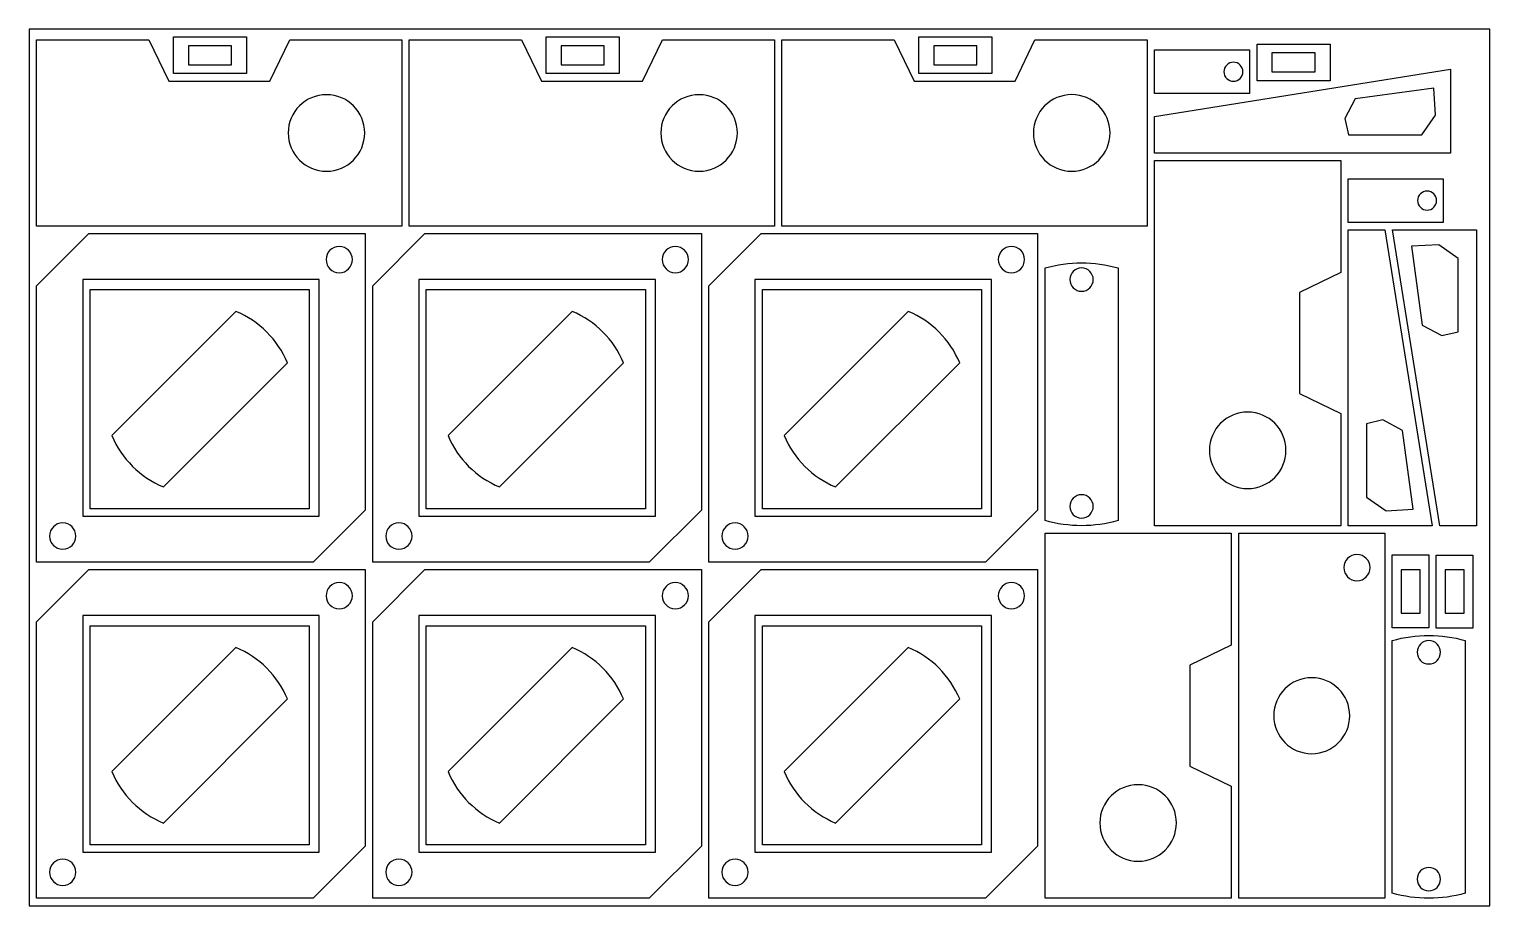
# Model space of a CAD drawing. Header units: metres. Extents: x 0 to 2000, y 0 to 1200.
import ezdxf

# ---------------------------------------------------------------- set-up
doc = ezdxf.new("R2010")
doc.units = ezdxf.units.M

msp = doc.modelspace()

# ---------------------------------------------------------------- linework, layer by layer
for points in [[(0, 0), (2000, 0), (2000, 1200), (0, 1200)], [(510.2, 930.5), (10.2, 930.5), (10.2, 1185.5), (163.7, 1185.5), (191.1, 1128.9), (329.3, 1128.9), (356.7, 1185.5), (510.2, 1185.5)], [(297.5, 1139.4), (197.5, 1139.4), (197.5, 1189.4), (297.5, 1189.4)], [(1020.5, 930.5), (520.5, 930.5), (520.5, 1185.5), (674, 1185.5), (701.3, 1128.9), (839.6, 1128.9), (867, 1185.5), (1020.5, 1185.5)], [(807.8, 1139.4), (707.8, 1139.4), (707.8, 1189.4), (807.8, 1189.4)], [(1530.7, 930.5), (1030.7, 930.5), (1030.7, 1185.5), (1184.2, 1185.5), (1211.6, 1128.9), (1349.9, 1128.9), (1377.2, 1185.5), (1530.7, 1185.5)], [(1318.1, 1139.4), (1218.1, 1139.4), (1218.1, 1189.4), (1318.1, 1189.4)], [(277.1, 1164.4), (277.1, 1177.4), (217.9, 1177.4), (217.9, 1164.4), (217.9, 1151.4), (277.1, 1151.4)], [(787.4, 1164.4), (787.4, 1177.4), (728.2, 1177.4), (728.2, 1164.4), (728.2, 1151.4), (787.4, 1151.4)], [(1297.7, 1164.4), (1297.7, 1177.4), (1238.5, 1177.4), (1238.5, 1164.4), (1238.5, 1151.4), (1297.7, 1151.4)], [(1671, 1111.8), (1541, 1111.8), (1541, 1171.8), (1671, 1171.8)], [(1781.3, 1129.5), (1681.3, 1129.5), (1681.3, 1179.5), (1781.3, 1179.5)], [(1760.9, 1154.5), (1760.9, 1167.5), (1701.7, 1167.5), (1701.7, 1154.5), (1701.7, 1141.5), (1760.9, 1141.5)], [(1946, 1030.5), (1541, 1030.5), (1541, 1080.5), (1946, 1145.5)], [(1906.9, 1055.5), (1925.6, 1082.2), (1923.4, 1119.5), (1815.6, 1104.9), (1801.3, 1077.9), (1806.5, 1055.5)], [(1541, 520.3), (1541, 1020.3), (1796, 1020.3), (1796, 866.8), (1739.4, 839.5), (1739.4, 701.2), (1796, 673.8), (1796, 520.3)], [(1936.2, 935.4), (1806.2, 935.4), (1806.2, 995.4), (1936.2, 995.4)], [(388.8, 470.3), (10.2, 470.3), (10.2, 848.9), (81.6, 920.3), (460.2, 920.3), (460.2, 541.8)], [(849, 470.3), (470.5, 470.3), (470.5, 848.9), (541.9, 920.3), (920.5, 920.3), (920.5, 541.8)], [(1309.3, 470.3), (930.7, 470.3), (930.7, 848.9), (1002.2, 920.3), (1380.7, 920.3), (1380.7, 541.8)], [(1806.2, 520.3), (1806.2, 925.3), (1856.2, 925.3), (1921.2, 520.3)], [(1981.8, 925.3), (1981.8, 520.3), (1931.8, 520.3), (1866.8, 925.3)], [(1956.8, 886.3), (1930.1, 904.9), (1892.8, 902.8), (1907.4, 794.9), (1934.4, 780.6), (1956.8, 785.8)], [(397.2, 857.3), (73.2, 857.3), (73.2, 533.3), (397.2, 533.3)], [(383.4, 543.5), (83.4, 543.5), (83.4, 843.5), (383.4, 843.5)], [(857.5, 857.3), (533.5, 857.3), (533.5, 533.3), (857.5, 533.3)], [(843.7, 543.5), (543.7, 543.5), (543.7, 843.5), (843.7, 843.5)], [(1317.7, 857.3), (993.7, 857.3), (993.7, 533.3), (1317.7, 533.3)], [(1303.9, 543.5), (1003.9, 543.5), (1003.9, 843.5), (1303.9, 843.5)], [(1831.2, 559.4), (1857.9, 540.7), (1895.3, 542.9), (1880.6, 650.8), (1853.7, 665.1), (1831.2, 659.8)], [(1391, 10.2), (1391, 510.2), (1646, 510.2), (1646, 356.7), (1589.4, 329.3), (1589.4, 191.1), (1646, 163.7), (1646, 10.2)], [(1656.2, 10.2), (1656.2, 510.2), (1856.2, 510.2), (1856.2, 10.2)], [(1866.5, 380.3), (1866.5, 480.3), (1916.5, 480.3), (1916.5, 380.3)], [(1926.7, 380.2), (1926.7, 480.2), (1976.7, 480.2), (1976.7, 380.2)], [(388.8, 10.2), (10.2, 10.2), (10.2, 388.8), (81.6, 460.2), (460.2, 460.2), (460.2, 81.6)], [(849, 10.2), (470.5, 10.2), (470.5, 388.8), (541.9, 460.2), (920.5, 460.2), (920.5, 81.6)], [(1309.3, 10.2), (930.7, 10.2), (930.7, 388.8), (1002.2, 460.2), (1380.7, 460.2), (1380.7, 81.6)], [(1891.5, 400.7), (1904.5, 400.7), (1904.5, 459.9), (1891.5, 459.9), (1878.5, 459.9), (1878.5, 400.7)], [(1951.7, 400.6), (1964.7, 400.6), (1964.7, 459.8), (1951.7, 459.8), (1938.7, 459.8), (1938.7, 400.6)], [(397.2, 397.2), (73.2, 397.2), (73.2, 73.2), (397.2, 73.2)], [(383.4, 83.4), (83.4, 83.4), (83.4, 383.4), (383.4, 383.4)], [(857.5, 397.2), (533.5, 397.2), (533.5, 73.2), (857.5, 73.2)], [(843.7, 83.4), (543.7, 83.4), (543.7, 383.4), (843.7, 383.4)], [(1317.7, 397.2), (993.7, 397.2), (993.7, 73.2), (1317.7, 73.2)], [(1303.9, 83.4), (1003.9, 83.4), (1003.9, 383.4), (1303.9, 383.4)]]:
    msp.add_lwpolyline(points, close=True)
for points in [[(1661.9, 1141.8, 1), (1635.9, 1141.8, 1)], [(459.4, 1058, 1), (354.6, 1058, 1)], [(969.7, 1058, 1), (864.9, 1058, 1)], [(1480, 1058, 1), (1375.1, 1058, 1)], [(1927.1, 965.4, 1), (1901.1, 965.4, 1)], [(442.5, 884.6, 1), (406.5, 884.6, 1)], [(902.7, 884.6, 1), (866.7, 884.6, 1)], [(1363, 884.6, 1), (1327, 884.6, 1)], [(1491, 527.4, -0.141677), (1391, 527.4), (1391, 873.2, -0.141677), (1491, 873.2)], [(1441, 841.2, 1), (1441, 873.2, 1)], [(353.5, 743.2, 0.199116), (283.1, 813.7), (113.3, 643.8, 0.199116), (183.7, 573.4)], [(813.8, 743.2, 0.199116), (743.4, 813.7), (573.5, 643.8, 0.199116), (644, 573.4)], [(1274.1, 743.2, 0.199116), (1203.6, 813.7), (1033.8, 643.8, 0.199116), (1104.2, 573.4)], [(1668.5, 571.1, 1), (1668.5, 675.9, 1)], [(1441, 530.7, 1), (1441, 562.7, 1)], [(63.9, 506.1, 1), (27.9, 506.1, 1)], [(524.2, 506.1, 1), (488.2, 506.1, 1)], [(984.5, 506.1, 1), (948.5, 506.1, 1)], [(1818.1, 444.9, 1), (1818.1, 480.9, 1)], [(442.5, 424.5, 1), (406.5, 424.5, 1)], [(902.7, 424.5, 1), (866.7, 424.5, 1)], [(1363, 424.5, 1), (1327, 424.5, 1)], [(1966.5, 17.3, -0.141677), (1866.5, 17.3), (1866.5, 363.1, -0.141677), (1966.5, 363.1)], [(1916.5, 331, 1), (1916.5, 363, 1)], [(353.5, 283.1, 0.199116), (283.1, 353.5), (113.3, 183.7, 0.199116), (183.7, 113.3)], [(813.8, 283.1, 0.199116), (743.4, 353.5), (573.5, 183.7, 0.199116), (644, 113.3)], [(1274.1, 283.1, 0.199116), (1203.6, 353.5), (1033.8, 183.7, 0.199116), (1104.2, 113.3)], [(1756.2, 208.2, 1), (1756.2, 312.2, 1)], [(1518.5, 61, 1), (1518.5, 165.8, 1)], [(63.9, 45.9, 1), (27.9, 45.9, 1)], [(524.2, 45.9, 1), (488.2, 45.9, 1)], [(984.5, 45.9, 1), (948.5, 45.9, 1)], [(1916.5, 20.5, 1), (1916.5, 52.5, 1)]]:
    msp.add_lwpolyline(points, format="xyb", close=True)

doc.saveas('drawing.dxf')
